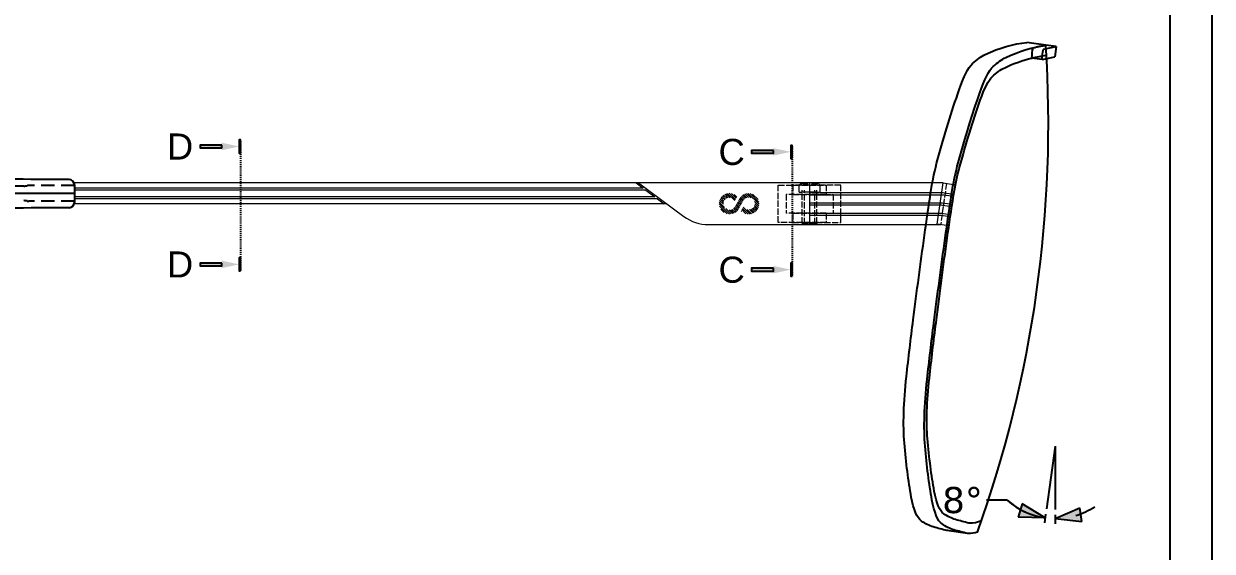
# Model space of a CAD drawing. Header units: millimetres. Extents: x 1233 to 2351, y 1180 to 1535.
# Drawn here: x 1784 to 1898, y 1350.2 to 1400.8 of the extents above; entities that cross this region are included whole.
import ezdxf
from ezdxf.enums import TextEntityAlignment as Align

# ---------------------------------------------------------------- set-up
doc = ezdxf.new("R2010")
doc.units = ezdxf.units.MM
for name, pattern in [('ACAD_ISO02W100', [15, 12, -3]), ('CENTER2', [28.574999999999992, 19.05, -3.174999999999998, 3.174999999999998, -3.174999999999998]), ('HIDDEN', [9.524999999999995, 6.349999999999998, -3.174999999999998]), ('HIDDEN2', [0.1875, 0.125, -0.0625]), ('PHANTOM2', [1.25, 0.625, -0.125, 0.125, -0.125, 0.125, -0.125])]:
    doc.linetypes.add(name, pattern=pattern)
for name, color, linetype in [('Center Line', 2, 'CENTER2'), ('Hidden Line', 1, 'HIDDEN2'), ('Section Line', 6, 'PHANTOM2'), ('图层 1', 7, 'Continuous')]:
    doc.layers.add(name, color=color, linetype=linetype)
for name, color, linetype, lineweight in [('odj', 4, 'Continuous', 35), ('Section', 4, 'Continuous', 25), ('填充', 6, 'Continuous', 9), ('标注', 4, 'Continuous', 5)]:
    doc.layers.add(name, color=color, linetype=linetype, lineweight=lineweight)
doc.styles.add('QUOTE', font='verdana.ttf')
doc.styles.get("Standard").update_dxf_attribs({"font": 'arial.ttf'})
doc.dimstyles.new('ISO-25', dxfattribs={"dimtxt": 2.5, "dimasz": 2.5, "dimexe": 1.25, "dimexo": 0.625, "dimtad": 1, "dimtxsty": 'Standard', "dimcen": 2.5, "dimadec": 0, "dimazin": 0, "dimtfac": 1, "dimtmove": 0, "dimatfit": 3, "dimfxl": 1, "dimarcsym": 0})

# ---------------------------------------------------------------- blocks, each defined once
blk = doc.blocks.new('KNHIV')
at = {"color": 251, "linetype": 'ACAD_ISO02W100', "lineweight": 9, "ltscale": 0.05}
for p, q in [((901.9316316803014, -152.6335024612215), (906.5316316802994, -152.6335024612215)), ((901.9316316803013, -156.2335024612215), (901.9316316803014, -152.6335024612215)), ((907.9316316802973, -152.6335024612215), (903.3316316802993, -152.6335024612215)), ((903.3316316802993, -152.6335024612215), (903.3316316802993, -153.5335024612215)), ((903.9316316802993, -152.6335024612215), (904.0920977398616, -152.4835024612215)), ((903.9316316802993, -153.3335024612215), (903.9316316802993, -152.6335024612215)), ((904.7316316802993, -152.4835024612215), (904.0920977398616, -152.4835024612215)), ((904.7316316802993, -152.4835024612215), (904.7316316802993, -152.6335024612215)), ((905.7711656207371, -152.4835024612215), (905.1316316802994, -152.4835024612215)), ((905.1316316802994, -152.4835024612215), (905.1316316802994, -152.6335024612215)), ((905.9316316802993, -152.6335024612215), (905.7711656207371, -152.4835024612215)), ((905.9316316802993, -153.3335024612215), (905.9316316802993, -152.6335024612215)), ((906.5316316802994, -152.6335024612215), (906.5316316802994, -153.5335024612215)), ((907.9316316802974, -156.2335024612215), (907.9316316802973, -152.6335024612215)), ((902.6816316802993, -153.5335024612215), (902.6816316802993, -155.3335024612216)), ((906.5316316802994, -153.5335024612215), (902.6816316802993, -153.5335024612215)), ((903.3316316802993, -153.5335024612215), (907.1816316802993, -153.5335024612215)), ((904.2316316802993, -153.3335024612215), (903.9316316802993, -153.3335024612215)), ((904.2316316802993, -156.3042499808065), (904.2316316802993, -153.1335024612216)), ((904.2316316802993, -153.3335024612215), (905.6316316802994, -153.3335024612215)), ((904.4316316802993, -156.3835024612215), (904.4316316802993, -153.1335024612215)), ((905.4316316802993, -156.3835024612215), (905.4316316802993, -153.1335024612215)), ((905.6316316802994, -156.3042499808066), (905.6316316802994, -153.1335024612216)), ((905.9316316802993, -153.3335024612215), (905.6316316802994, -153.3335024612215)), ((907.1816316802993, -153.5335024612215), (907.1816316802993, -155.3335024612216)), ((906.5316316802994, -155.3335024612216), (902.6816316802993, -155.3335024612216)), ((903.3316316802993, -155.3335024612216), (903.3316316802994, -156.2335024612215)), ((903.3316316802993, -155.3335024612216), (907.1816316802993, -155.3335024612216)), ((906.5316316802994, -155.3335024612216), (906.5316316802994, -156.2335024612215)), ((906.5316316802994, -156.2335024612215), (901.9316316803013, -156.2335024612215)), ((903.3316316802993, -156.2335024612215), (907.9316316802974, -156.2335024612215)), ((904.2316316802993, -156.3042499808064), (904.3042444906791, -156.3835024612215)), ((904.2316316802993, -156.3042499808064), (905.6316316802994, -156.3042499808064)), ((904.3042444906791, -156.3835024612215), (905.5590188699196, -156.3835024612215)), ((905.6316316802994, -156.3042499808064), (905.5590188699196, -156.3835024612215))]:
    blk.add_line(p, q, dxfattribs=at)
blk = doc.blocks.new('DQD')
at = {"layer": '填充', "lineweight": 9, "ltscale": 0.3}
h = blk.add_hatch(dxfattribs=at)
h.set_pattern_fill('ANSI31', color=0, scale=0.05, style=0)
h.set_pattern_definition([(45, (1148.310689219001, -378.8355158307504), (-0.1122532015133644, 0.1122532015133644), [])])
edge = h.paths.add_edge_path()
edge.add_arc((566.6886130403477, -359.4946201689942), 1.216717289623546, 326.85562600558023, 355.0656761561903, ccw=False)
edge.add_arc((566.5886182054408, -359.4293281626059), 1.336140960204059, 301.21231557503927, 326.85577737543787, ccw=False)
edge.add_arc((566.7345749387543, -359.6666867267068), 1.057504578354094, 274.2954083961643, 301.1132669307683, ccw=False)
edge.add_arc((566.6861427289871, -359.0220303534171), 1.703977716600385, 257.7464523477044, 274.2958177068717, ccw=False)
edge.add_arc((566.552161257717, -359.6454521212073), 1.066323679704142, 222.0641747151613, 257.6720441280097, ccw=False)
edge.add_arc((567.0486799063024, -359.1973853769329), 1.735124528755777, 211.4987770512445, 222.0639620954589, ccw=False)
edge.add_line((565.5692236923569, -360.1039538747907), (565.5608968379122, -360.0900640158321))
edge.add_line((565.5608968379122, -360.0900640158321), (565.5517733592037, -360.0748522498172))
edge.add_arc((565.4972547061761, -360.1027084589502), 0.06122296885328356, 27.0646802215006, 32.79077455790604)
edge.add_arc((565.2214628673246, -360.2803099186655), 0.3892525655414389, 32.78193845158279, 33.68216510939047)
edge.add_line((565.5453703561388, -360.0644361164787), (565.5433272254693, -360.0608660595928))
edge.add_line((565.5433272254693, -360.0608660595928), (565.5412886339693, -360.0568940340217))
edge.add_arc((399.5386059169484, -452.12260299066), 189.823563961212, 29.01291434988989, 29.24438922041359)
edge.add_arc((594.7589724173001, -343.4616697150355), 33.60420062982037, 207.9789297392575, 208.2883267606696, ccw=False)
edge.add_arc((563.5330281917825, -360.0500628406903), 1.754452897536353, 27.9786661102966, 35.1296080710222)
edge.add_arc((564.4145697325889, -359.424436955154), 0.673493756199461, 34.75477402695907, 79.62394520422626)
edge.add_arc((564.3793043840753, -359.6171520034439), 0.869408876354051, 79.62532174699699, 91.32777301974212)
edge.add_arc((564.3741262809917, -359.4319307014557), 0.6841178927489383, 91.25367180060888, 130.813428210027)
edge.add_arc((564.4782941727417, -359.5525555237125), 0.8434957375525645, 130.8133250956672, 161.7494121829425)
edge.add_arc((564.3197299519491, -359.5002672879502), 0.6765326526666976, 161.749395577461, 200.5930098080731)
edge.add_arc((564.3651145107656, -359.483229547054), 0.7250098907572737, 200.5919094406856, 250.1078977268718)
edge.add_arc((564.3771603171288, -359.424855541739), 0.784046050996307, 250.7315977382036, 267.320860872582)
edge.add_arc((564.3670242481967, -359.641420979657), 0.5672435399689116, 267.3210753439423, 306.2228019429804)
edge.add_arc((564.2457809842717, -359.4759121329132), 0.7724095882509521, 306.2232758997156, 334.5335439679009)
edge.add_arc((564.5607225810918, -359.623541063804), 0.4245961006465461, 334.245506614147, 338.2122702240926)
edge.add_arc((564.7275412998947, -359.6895077019425), 0.2452101486666212, 338.0572130307958, 339.8658886487736)
edge.add_line((564.9577665303445, -359.7739136275254), (564.9586577206417, -359.7714105276702))
edge.add_line((564.9586577206414, -359.7714105276702), (565.2790189452751, -360.3481609467885))
edge.add_arc((564.3447588837873, -359.4378359659722), 1.304428393277978, 269.44646534017363, 315.743420397204, ccw=False)
edge.add_arc((564.343787394911, -359.5382448061391), 1.20401485349301, 219.0311403333957, 269.4465323711262, ccw=False)
edge.add_arc((564.3783404909054, -359.5251630457713), 1.239148246986644, 168.2093777522444, 218.4948823709228, ccw=False)
edge.add_arc((564.4577453651725, -359.5417355908417), 1.320264110429805, 121.206691058455, 168.2094811642351, ccw=False)
edge.add_arc((564.3200079999688, -359.3174345077646), 1.057054314618761, 94.29288208772061, 121.12046112476281, ccw=False)
edge.add_arc((564.3684359966826, -359.9627754671345), 1.704209801786156, 77.74644007036602, 94.29238557343848, ccw=False)
edge.add_arc((564.5024815273678, -359.3392514973688), 1.066442243453384, 42.07419061463338, 77.67423065552902, ccw=False)
edge.add_arc((564.0081888832599, -359.7854601562463), 1.732345678797139, 31.490805509078598, 42.073828809588576, ccw=False)
edge.add_arc((570.6896310388811, -355.7631246048854), 6.066493148001456, 210.9223463452864, 211.2429733182646)
edge.add_arc((565.5525527350894, -358.8855166961567), 0.05516987316543531, 205.9091883475824, 212.290059745909)
edge.add_arc((565.7252644248031, -358.7762607833129), 0.2595376306008084, 212.311343710942, 213.6669460447812)
edge.add_line((565.5092579837269, -358.9201392011228), (565.5113286015901, -358.9236716837715))
edge.add_line((565.5113286015903, -358.9236716837716), (565.5133442450663, -358.9276772487624))
edge.add_line((565.5133442450663, -358.9276772487624), (565.5694756162695, -359.0289030003003))
edge.add_line((565.5694756162695, -359.0289030003004), (565.6117985813908, -359.1051751713457))
edge.add_line((565.6117985813908, -359.1051751713457), (565.6609923362214, -359.1937164656284))
edge.add_arc((659.0659813808736, -307.2596540638827), 106.8720675199093, 209.0744756845439, 209.3224517215061)
edge.add_arc((563.1787150358971, -361.1044617461633), 3.099002879472425, 28.555811728722972, 29.096224519497298, ccw=False)
edge.add_arc((567.1019806205497, -358.9696014770688), 1.367499255932926, 208.5466101670828, 209.6915994986183)
edge.add_arc((588.5196750177456, -346.9020361273534), 25.95088661406556, 209.4140479317235, 210.0587383423365)
edge.add_arc((566.5642309010202, -359.6080498792439), 0.5838940484204227, 210.0584472110732, 215.1337942498214)
edge.add_arc((566.6562113320372, -359.5484779779381), 0.6934123124561334, 214.7855048940635, 294.3731550456129)
edge.add_arc((566.5875822481635, -359.396993854749), 0.8597174258170565, 294.3730579044457, 321.3929924748363)
edge.add_arc((566.7098070636087, -359.4945848194842), 0.7033112178369222, 321.3927186790723, 376.6129149764183)
edge.add_arc((566.6896904449966, -359.5005876099809), 0.7243043557043284, 16.61297775969063, 70.10287884462574)
edge.add_arc((566.6791206873781, -359.5536292982607), 0.7778192747445857, 70.70051019537512, 87.76094619390516)
edge.add_arc((566.6873536372152, -359.3429992108219), 0.5670283470711378, 87.76070116869991, 126.4635779799363)
edge.add_arc((566.8097910464778, -359.508689905945), 0.7730485539159813, 126.4633196236775, 154.5968447371398)
edge.add_arc((566.4955071148036, -359.3617953361708), 0.4261419920618258, 154.3102617431642, 158.2724430621825)
edge.add_arc((566.3276794256751, -359.2956157986912), 0.2457393046782578, 158.1206702321764, 159.9307208631565)
edge.add_line((566.0968618095214, -359.2112888520085), (566.0959706192245, -359.2137995171464))
edge.add_line((566.0959706192243, -359.2137995171464), (565.7756058641253, -358.6363412397474))
edge.add_arc((566.7099058705987, -359.5466472490116), 1.304443763678047, 89.44740677279219, 135.7452416581772, ccw=False)
edge.add_arc((566.7108800742767, -359.4459512887653), 1.203743091024093, 39.018406862530526, 89.44754976023052, ccw=False)
edge.add_arc((566.6952801009777, -359.4446441497368), 1.215088782696644, -6.582676327144782, 38.50740391752868, ccw=False)
edge.add_arc((568.4136684633979, -359.6429346064922), 0.514702438655821, 173.4181375380487, 175.1339994824087)
blk = doc.blocks.new('FRECCIA')
blk.add_hatch(color=9).paths.add_polyline_path([(-1.25, 0.3349364905388938), (-1.249999999999985, -0.3349364905388938), (0, 0)])
at = {"color": 9}
for p, q in [((0, 0), (-1.25, 0.3349364905388938)), ((-1.25, 0.3349364905388938), (-1.249999999999985, -0.3349364905388938)), ((0, 0), (-1.249999999999985, -0.3349364905388938))]:
    blk.add_line(p, q, dxfattribs=at)
blk = doc.blocks.new('*D172')
at = {"lineweight": -2, "transparency": 16777216}
for p, q in [((1878.306583949269, 1355.076898294627), (1876.306583949269, 1355.076898294627)), ((1881.987434642038, 1353.753102286396), (1881.868089480629, 1352.903917338396)), ((1882.900671821877, 1353.689242521863), (1882.900671821877, 1352.831712147203))]:
    blk.add_line(p, q, dxfattribs=at)
for start, end in [(228.3987820977838, 261.9999999999513), (228.761833897184, 245.3809169485677), (286.6190830513826, 303.2381661027662)]:
    blk.add_arc((1882.900671821877, 1360.251122465137), 6.91941031793388, start, end, dxfattribs=at)
at = {"layer": 'Defpoints', "color": 0, "transparency": 16777216}
for p in [(1882.900671821877, 1360.251122465137), (1882.900671821877, 1360.251122465137), (1882.057021192519, 1354.248236320767), (1882.900671821877, 1354.189242521863), (1882.578744096609, 1353.33920509818)]:
    blk.add_point(p, dxfattribs=at)
at = {"lineweight": -2, "transparency": 16777216, "xscale": 2, "yscale": 2, "zscale": 2}
for p, rotation in [((1881.937676031109, 1353.399051372767), 343.6904584742595), ((1882.900671821877, 1353.331712147202), 188.3095415256908)]:
    blk.add_blockref('FRECCIA', p, dxfattribs=dict(at, rotation=rotation))
at = {"transparency": 16777216, "insert": (1874.013434184326, 1355.076898294627), "char_height": 2.5, "attachment_point": 5, "style": 'QUOTE'}
blk.add_mtext('8°', dxfattribs=at)
blk = doc.blocks.new('_FILLED')
at = {"color": 0, "linetype": 'ByBlock'}
blk.add_solid([(0, 0), (-1, 0.2142857143), (-1, -0.2142857143)], dxfattribs=at)
blk = doc.blocks.new('ER')
at = {"layer": 'Section'}
h = blk.add_hatch(color=6, dxfattribs=at)
h.dxf.hatch_style = 1
h.paths.add_polyline_path([(973.8781565702375, -602.3012728296162), (973.8781565702375, -602.770364296237), (977.630888303218, -602.770364296237), (977.630888303218, -602.3012728296162)])
h.paths.add_polyline_path([(980.6330736896052, -603.6616380828236), (980.8676194229192, -603.6616380828236), (980.8676194229192, -601.4099990430332), (980.6330736896052, -601.4099990430332)])
at = {"layer": 'Section', "color": 6}
for points in [[(977.630888303218, -602.3012728296162), (973.8781565702375, -602.3012728296162), (973.8781565702375, -602.770364296237), (977.630888303218, -602.770364296237)], [(980.8676194229192, -603.6616380828236), (980.8676194229192, -601.4099990430332), (980.6330736896052, -601.4099990430332), (980.6330736896052, -603.6616380828236)]]:
    blk.add_lwpolyline(points, close=True, dxfattribs=at)
at = {"layer": 'Section', "color": 6, "xscale": 3.002185386386005, "yscale": 3.002185386386005, "zscale": 3.002185386386005}
blk.add_blockref('_FILLED', (980.6330736896052, -602.5358185629266), dxfattribs=at)

msp = doc.modelspace()

# ---------------------------------------------------------------- linework, layer by layer
for p, q in [((1893.923693972876, 1242.186128059349), (1893.923693972876, 1528.927072839957)), ((1882.007016035404, 1398.713171873551), (1880.195051902188, 1398.967826825283)), ((1882.997284104149, 1398.57399877259), (1882.007016035404, 1398.713171873551)), ((1882.997284104149, 1398.57399877259), (1882.857150117652, 1397.576893647989)), ((1881.665715337589, 1397.331591415928), (1880.675447268844, 1397.470764516889)), ((1788.85164781789, 1385.326955384817), (1788.85164781789, 1383.623652057553)), ((1882.900671821877, 1360.251122465137), (1882.057021192519, 1354.248236320767)), ((1882.900671821877, 1360.251122465137), (1882.900671821877, 1354.189242521863)), ((1874.488581080561, 1351.902301855249), (1872.508044943079, 1352.180648057169))]:
    msp.add_line(p, q)
at = {"linetype": 'ACAD_ISO02W100', "lineweight": 13, "ltscale": 0.05}
msp.add_line((1872.477157333215, 1385.454154027444), (1871.920464929372, 1381.493081752478), dxfattribs=at)
msp.add_lwpolyline([(1897.961733940156, 1237.927072839957), (1897.961733940156, 1534.927072839957), (1477.9617367434, 1534.927072839957), (1477.9617367434, 1237.927072839957)], close=True)
for centre, radius, start, end in [((1766.040401518829, 1391.201480007148), 116.2096433052437, 340.2938659563563, 3.706134043593376), ((1757.922036350927, -5669.927195915976), 7055.819773100373, 89.75288239645576, 89.94456415041898), ((1788.35164781789, 1385.326955384817), 0.5, 0, 89.75288239603888), ((1788.35164781789, 1383.623652057553), 0.5, 270.2751921669928, 0), ((1792.463270724493, 527.5788354481447), 855.5546907100977, 90.27519216699278, 91.83863399115441)]:
    msp.add_arc(centre, radius, start, end)
at = {"layer": 'Center Line', "ltscale": 0.3}
msp.add_line((1788.85164781789, 1384.499901406431), (1719.35164781789, 1384.499901406431), dxfattribs=at)
at = {"layer": 'Hidden Line', "linetype": 'HIDDEN', "ltscale": 0.2}
for p, q in [((1783.99905390244, 1385.199901406431), (1725.551647817894, 1385.199901406431)), ((1788.85164781789, 1385.249901406431), (1784.497061793129, 1385.249901406431)), ((1788.85164781789, 1383.749901406431), (1784.497061793129, 1383.749901406431))]:
    msp.add_line(p, q, dxfattribs=at)
for centre, radius, start, end in [((1783.96665432458, 1387.02196413403), 1.822350766441524, 271.0187154478749, 280.8320697956069), ((1784.497061793129, 1384.249901406431), 1, 90, 100.8320697956068), ((1783.96665432458, 1381.977838678831), 1.822350766441524, 79.16793020439316, 88.98128455212517), ((1784.497061793129, 1384.749901406431), 1, 259.1679302043931, 270)]:
    msp.add_arc(centre, radius, start, end, dxfattribs=at)
at = {"layer": 'Section Line'}
for p, q in [((1804.788347273188, 1389.493867892787), (1804.788347273188, 1377.063701797697)), ((1857.68257769632, 1388.990065382586), (1857.68257769632, 1376.559899287495))]:
    msp.add_line(p, q, dxfattribs=at).dxf.unprotected_set("ltscale", 0)
at = {"layer": '图层 1', "extrusion": (0, 0, -1)}
for centre, major_axis, ratio, start_param, end_param in [((1849.912677174845, 1167.128624603771), (32.57691011505208, 231.7967598814729), 0.2000000000000073, -0.1302433059075674, -0.04868128494985147), ((1851.893213312334, 1166.850278401853), (32.57691011505208, 231.7967598814729), 0.2000000000000073, -0.1302433059075674, -0.05232213159444959), ((1880.883652061657, 1398.006426996068), (0.1202145146127077, 0.8553707174663447), 0.2000000000000194, 4.007891591657618, 5.242541045391739), ((1824.331185808685, 945.145129233817), (63.76457307539452, 453.7085126214117), 0.2000000000000177, -0.07835997741023282, -0.06563382215112773), ((1825.32145387743, 945.0059561328562), (63.76457307539452, 453.7085126214117), 0.2000000000000177, -0.07835997741023282, -0.06563382215112773), ((1871.043877695989, 1352.612979209047), (6.382550405254269, 45.41420590513317), 0.2000000000000293, -0.2495566124256305, -0.1302433059076122), ((1873.024413833471, 1352.334633007125), (6.382550405254269, 45.41420590513317), 0.2000000000000293, -0.2495566124256305, -0.1302433059076122), ((1851.893213312334, 1166.850278401846), (32.43773701409304, 230.806491812737), 0.200000000000005, -0.1302433059075743, -0.07713009228210148), ((1823.589491908297, 939.8678631494367), (64.3648268018343, 457.9795398122728), 0.2000000000000069, -0.07743866853527148, -0.06302810035367412), ((1881.873920130402, 1397.867253895109), (0.1202145146127077, 0.8553707174663447), 0.2000000000000194, 4.007891591657618, 5.242541045391739), ((1824.579759977041, 939.728690048476), (64.3648268018343, 457.9795398122728), 0.2000000000000069, -0.07743866853527148, -0.06502062428757642), ((1874.12600456148, 1387.270950047256), (1.391731009600628, 9.902680687415632), 0.2000000000000004, -0.7939863210740531, -0.2495566124255135), ((1876.106540698962, 1386.992603845338), (1.391731009600628, 9.902680687415632), 0.2000000000000004, -0.7939863210740531, -0.2495566124255135), ((1873.024413833471, 1352.334633007127), (6.243377304292733, 44.42393783639062), 0.1999999999999608, -0.2495566124255484, -0.1302433059075134), ((1876.106540698962, 1386.992603845336), (1.252557908640726, 8.912412618674308), 0.2000000000000048, -0.7939863210740756, -0.2495566124255741), ((1875.632972867443, 1362.637207939853), (6.193104039186324, 44.06622496799162), 0.1999999999999928, -0.9937649376153489, -0.7939863210741778), ((1877.613509004925, 1362.358861737932), (6.193104039186324, 44.06622496799162), 0.1999999999999928, -0.9937649376153489, -0.7939863210741778), ((1877.613509004925, 1362.358861737932), (6.053930938224783, 43.07595689924713), 0.1999999999999983, -0.9937649376152977, -0.7939863210741038), ((1872.222981399569, 1383.975086789185), (0.9236131234786751, 6.571848853996323), 0.1999999999999942, -1.493345112990408, -0.993764937615245), ((1874.203517537051, 1383.696740587266), (0.9236131234786751, 6.571848853996323), 0.1999999999999942, -1.493345112990408, -0.993764937615245), ((1874.203517537051, 1383.696740587266), (0.7844400225184189, 5.581580785254241), 0.2000000000000065, -1.493345112990458, -0.9937649376152443), ((1879.900908881809, 1379.682655720335), (6.647284633617168, 47.29788781811116), 0.2000000000000165, 4.701458331560381, 4.78984019418919), ((1881.881445019291, 1379.404309518415), (6.647284633617168, 47.29788781811116), 0.2000000000000165, 4.701458331560381, 4.78984019418919), ((1881.881445019291, 1379.404309518417), (6.508111532663669, 46.30761974941045), 0.1999999999998373, 4.701458331560386, 4.789840194189118), ((1902.257195369213, 1377.777213114994), (22.23831929633397, 158.2338637978371), 0.2000000000000859, 4.650081574023313, 4.701458331560317), ((1904.237731506688, 1377.498866913074), (22.23831929633397, 158.2338637978371), 0.2000000000000859, 4.650081574023313, 4.701458331560317), ((1904.237731506688, 1377.498866913073), (22.09914619539035, 157.2435957292296), 0.1999999999999164, 4.650081574023369, 4.701458331560328), ((1882.494075816201, 1374.532082796402), (8.908094352655683, 63.38438484101376), 0.2000000000001208, 4.564259432250591, 4.650081574023297), ((1884.47461195369, 1374.253736594483), (8.768921251696478, 62.39411677228641), 0.2000000000000793, 4.564259432250625, 4.650081574023313), ((1884.47461195369, 1374.253736594481), (8.908094352655683, 63.38438484101376), 0.2000000000001208, 4.564259432250591, 4.650081574023297), ((1870.913756362865, 1368.184923676237), (1.461317560080754, 10.39781472178617), 0.2000000000000072, 3.861122359621606, 4.564259432250624), ((1872.894292500354, 1367.906577474318), (1.461317560080754, 10.39781472178617), 0.2000000000000072, 3.861122359621606, 4.564259432250624), ((1872.894292500354, 1367.906577474318), (1.322144459120592, 9.407546653044724), 0.2000000000000041, 3.861122359621643, 4.564259432250632), ((1881.789944892695, 1395.382466217719), (6.585951128906427, 46.86147725572084), 0.1999999999999972, 3.684708744135444, 3.861122359621667), ((1879.809408755213, 1395.660812419639), (6.72512422986625, 47.85174532446202), 0.2000000000000002, 3.68470874413548, 3.861122359621675), ((1881.789944892695, 1395.382466217718), (6.72512422986625, 47.85174532446202), 0.2000000000000002, 3.68470874413548, 3.861122359621675), ((1872.539275282881, 1368.307414117897), (2.157183064880978, 15.34915506549392), 0.1999999999999977, 3.245274386373222, 3.684708744135459), ((1874.519811420363, 1368.029067915977), (2.157183064880978, 15.34915506549392), 0.1999999999999977, 3.245274386373222, 3.684708744135459), ((1874.519811420363, 1368.029067915977), (2.018009963920946, 14.3588869967521), 0.1999999999999936, 3.245274386373202, 3.684708744135452), ((1883.157893875676, 1433.925280837877), (11.45616113272846, 81.51482205856796), 0.199999999999964, 3.171588497999065, 3.245274386373248), ((1885.138430013158, 1433.646934635955), (11.45616113272846, 81.51482205856796), 0.199999999999964, 3.171588497999065, 3.245274386373248), ((1885.138430013158, 1433.646934635955), (11.3169880317682, 80.52455398982643), 0.1999999999999706, 3.171588497999082, 3.245274386373258), ((1941.969771735956, 1821.136441996548), (65.84558376889859, 468.5156731019262), 0.2000000000000369, 3.157628014982144, 3.171588497999041), ((1876.953170920922, 1369.227283976197), (2.296356165840811, 16.33942313423179), 0.2000000000022041, 3.125711337715646, 3.149774655149359), ((1881.466000265984, 1402.094949524722), (6.914126381325614, 49.19656551042237), 0.1999999999999979, 3.015321609849225, 3.125711337711421), ((1939.989235598474, 1821.414788198486), (65.98475686986744, 469.5059411706848), 0.199999999999645, 3.157619850355081, 3.171588497999033), ((1874.972634783448, 1369.505630178115), (2.435529266799974, 17.32969120297102), 0.199999999997959, 3.125711337716837, 3.150002220011938), ((1941.969771735956, 1821.136441996567), (65.98475686986744, 469.5059411706848), 0.199999999999645, 3.157619850355081, 3.171588497999033), ((1876.95317092093, 1369.227283976194), (2.435529266799974, 17.32969120297102), 0.199999999997959, 3.125711337716837, 3.150002220011938), ((1881.466000265984, 1402.094949524759), (7.053299482290721, 50.18683357920036), 0.1999999999999841, 3.042138910268119, 3.125711337711478)]:
    msp.add_ellipse(centre, major_axis=major_axis, ratio=ratio, start_param=start_param, end_param=end_param, dxfattribs=at)
at = {"layer": '标注', "color": 0, "lineweight": 13, "ltscale": 5}
for p, q in [((1872.151647817893, 1385.499901406431), (1788.85164781789, 1385.499901406431)), ((1788.85164781789, 1385.499901406431), (1788.85164781789, 1383.499901406431)), ((1843.377747292932, 1385.009452941715), (1788.85164781789, 1385.009452941715)), ((1843.647747292929, 1384.809452941714), (1788.85164781789, 1384.809452941714)), ((1842.715641865561, 1385.499901406431), (1843.377747292932, 1385.009452941715)), ((1872.151647817893, 1385.499901406431), (1842.951647817888, 1385.499901406431)), ((1842.951647817888, 1385.499901406431), (1847.290856661948, 1382.285672633054)), ((1843.647747292929, 1384.809452941714), (1844.499460797309, 1384.17855404958)), ((1859.35164781789, 1385.499901406431), (1859.35164781789, 1381.499901406431)), ((1844.499460797309, 1384.17855404958), (1788.85164781789, 1384.17855404958)), ((1844.769460797314, 1383.97855404958), (1788.85164781789, 1383.97855404958)), ((1844.769460797314, 1383.97855404958), (1845.415641865566, 1383.499901406431)), ((1859.35164781789, 1383.592420854477), (1872.018263784052, 1383.592420854477)), ((1859.358182670472, 1384.570536702162), (1872.158182670475, 1384.570536702162)), ((1859.358182670472, 1384.370536702161), (1872.158182670475, 1384.370536702161)), ((1845.651647817893, 1383.499901406431), (1788.85164781789, 1383.499901406431)), ((1859.35164781789, 1383.392420854476), (1872.004278421668, 1383.392420854476)), ((1859.358182670472, 1382.614305006791), (1871.949867261112, 1382.614305006791)), ((1859.358182670472, 1382.414305006791), (1871.93588189872, 1382.414305006791)), ((1849.671766864452, 1381.499901406431), (1871.921423369236, 1381.499901406431))]:
    msp.add_line(p, q, dxfattribs=at)
at = {"layer": '标注', "lineweight": 13, "ltscale": 5}
for p, q in [((1871.59495541405, 1381.538829131467), (1872.151647817893, 1385.499901406431)), ((1872.151647817893, 1385.499901406431), (1873.351734438565, 1385.331240231048)), ((1871.886177834454, 1383.610984324085), (1873.022938952225, 1383.451222967737)), ((1871.994470629881, 1384.38152760183), (1873.142086599026, 1384.220240695609)), ((1872.022305250077, 1384.579581215577), (1873.174459331971, 1384.417656519203)), ((1871.722215798643, 1382.444333818843), (1872.847695962348, 1382.286157897195)), ((1871.750050418832, 1382.642387432592), (1872.877016328614, 1382.48400270295)), ((1871.858343214266, 1383.412930710336), (1872.992759552679, 1383.253498891236)), ((1872.715875255937, 1381.381294121253), (1871.59495541405, 1381.538829131467))]:
    msp.add_line(p, q, dxfattribs=at)
at = {"layer": '标注', "color": 0, "lineweight": 13, "ltscale": 5}
msp.add_arc((1849.671766864452, 1385.499901406431), 4, 233.4711446328659, 270, dxfattribs=at)

# ---------------------------------------------------------------- block references
at = {"linetype": 'Continuous', "xscale": 0.5559712353769681, "yscale": 0.5559712353769681, "zscale": 0.5559712353769681}
for p in [(1259.454165161358, 1723.986524161195), (1312.348395584489, 1723.468776154241), (1259.454165161358, 1712.682208472288), (1312.348395584489, 1712.178405962088)]:
    msp.add_blockref('ER', p, dxfattribs=at)
at = {"color": 6, "lineweight": 13, "xscale": -1}
msp.add_blockref('KNHIV', (2764.283279498191, 1537.933403867652), dxfattribs=at)
at = {"layer": '标注', "color": 0, "lineweight": 13, "ltscale": 5, "xscale": -0.8013977647682293, "yscale": 0.8013977647682293, "zscale": 0.8013977647682293}
msp.add_blockref('DQD', (2305.805616614798, 1671.604539138181), dxfattribs=at)

# ---------------------------------------------------------------- texts
at = {"layer": 'odj'}
for s, p in [('D', (1798.985170613672, 1388.989776995961, -1.000000793283107e-08)), ('C', (1851.879401036804, 1388.472028989007, -1.000000793283107e-08)), ('D', (1798.985170613672, 1377.685461307054, -1.000000793283107e-08)), ('C', (1851.879401036804, 1377.181658796853, -1.000000793283107e-08))]:
    msp.add_text(s, height=2.5, dxfattribs=at).set_placement(p, align=Align.MIDDLE_CENTER)

# ---------------------------------------------------------------- dimensions: what is measured, and where the dimension line sits
dim = msp.add_angular_dim_2l(base=(1882.578744096609, 1353.33920509818), line1=((1882.900671821877, 1360.251122465137), (1882.057021192519, 1354.248236320767)), line2=((1882.900671821877, 1360.251122465137), (1882.900671821877, 1354.189242521863)), dimstyle='ISO-25', override={"dimasz": 2, "dimexe": 0.5, "dimexo": 0.5, "dimgap": 0.5, "dimtad": 0, "dimtih": 1, "dimtoh": 1, "dimdec": 1, "dimzin": 1, "dimdsep": 46, "dimtxsty": 'QUOTE', "dimblk": 'FRECCIA', "dimcen": 0, "dimclrd": 256, "dimclre": 256, "dimclrt": 256, "dimtdec": 1, "dimtofl": 0, "dimatfit": 0, "dimfxl": 0.5, "dimarcsym": 2})
dim.commit()
dim.dimension.update_dxf_attribs({"geometry": '*D172', "text_midpoint": (1874.013434184325, 1355.076898294627)})

doc.saveas('drawing.dxf')
